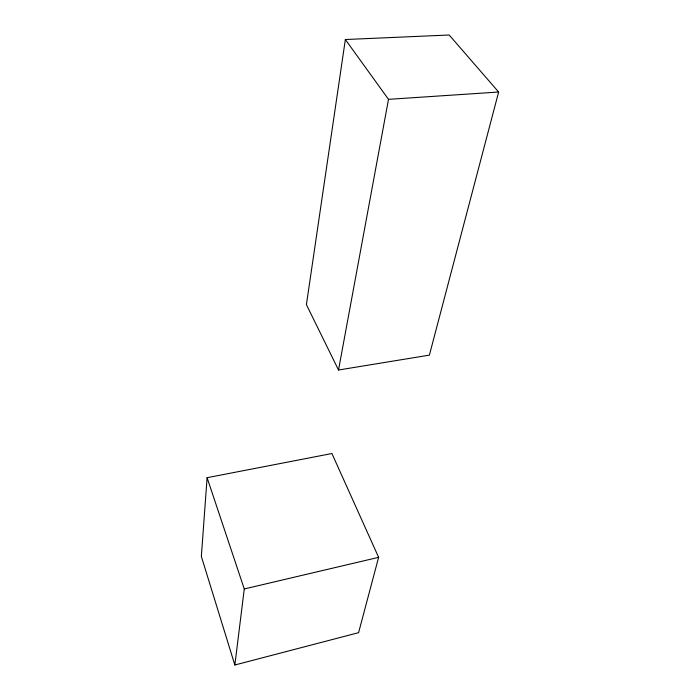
<?xml version="1.0" encoding="UTF-8"?>
<svg xmlns="http://www.w3.org/2000/svg" width="700" height="700" viewBox="0 0 700 700"><rect width="100%" height="100%" fill="white"/><g stroke="black" fill="none" stroke-linecap="round" stroke-linejoin="round"><path stroke-width="1.05" d="M207.104 477.698L201.355 556.447L234.85 665L358.592 632.669L378.621 557.34L331.922 453.521L207.104 477.698L244.274 588.962L234.85 665M345.354 39.524L306.408 304.631L338.52 370.011L429.389 355.136L498.645 92.024L449.164 35L345.354 39.524L388.5 99.339L338.52 370.011M244.274 588.962L378.621 557.34M388.5 99.339L498.645 92.024"/></g></svg>
